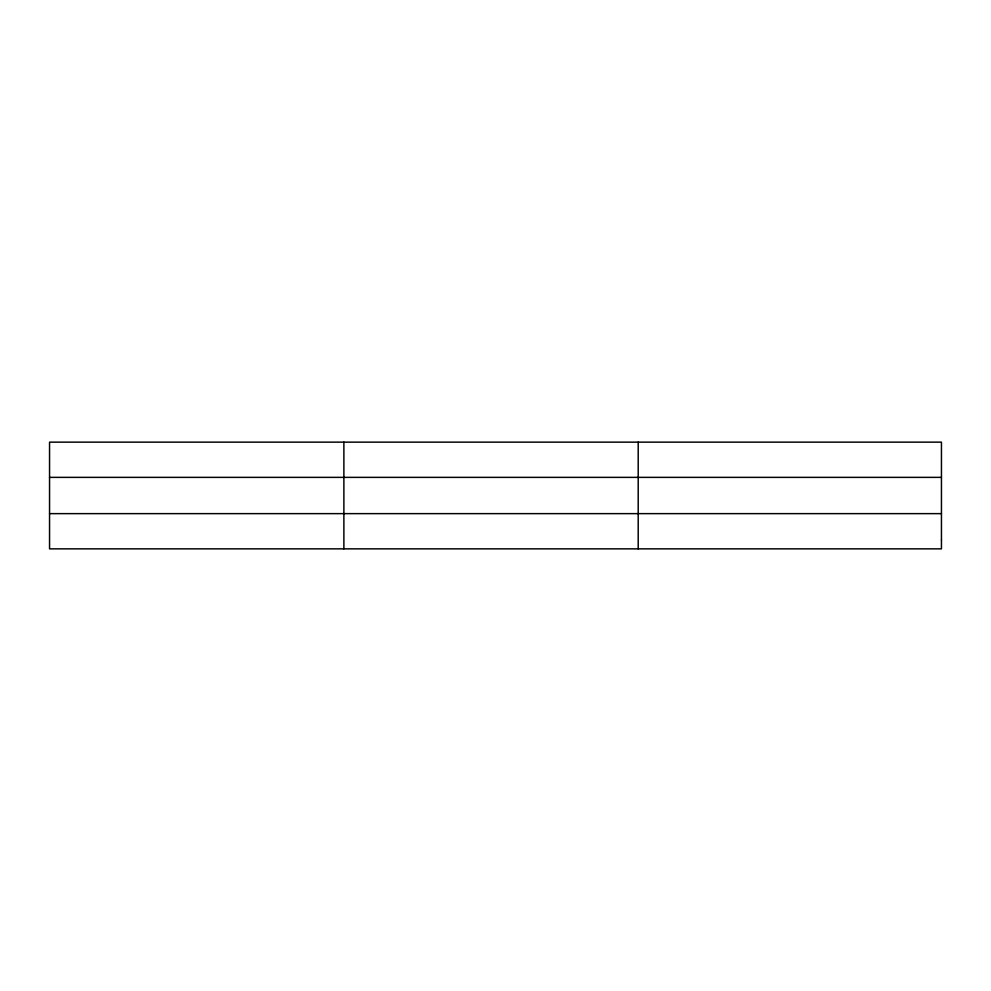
<?xml version="1.0" encoding="UTF-8"?>
<svg xmlns="http://www.w3.org/2000/svg" width="991" height="991" viewBox="0 0 991 991"><rect width="100%" height="100%" fill="white"/><g stroke="black" fill="none" stroke-linecap="round" stroke-linejoin="round"><path stroke-width="1.49" d="M343.877 548.853L343.877 442.147M638.204 548.853L638.204 442.147M49.55 477.365L941.45 477.365M49.55 513.635L941.45 513.635M941.45 540.045L941.45 548.853L49.55 548.853L49.55 442.147L941.45 442.147L941.45 540.045"/></g></svg>
